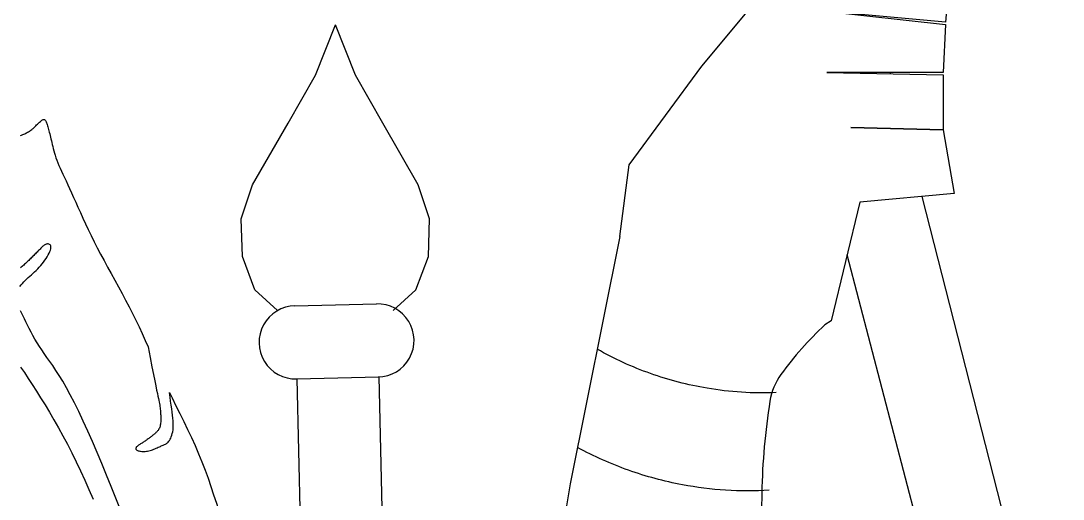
# Model space of a CAD drawing. Header units: feet. Extents: x 0 to 841, y 0 to 594.
# Drawn here: x 646.121 to 648.298, y 136.956 to 137.954 of the extents above; entities that cross this region are included whole.
import ezdxf

# ---------------------------------------------------------------- set-up
doc = ezdxf.new("R2010")
doc.units = ezdxf.units.FT
doc.header["$MEASUREMENT"] = 0
doc.layers.add('LOGO', color=7, linetype='Continuous')

# ---------------------------------------------------------------- blocks, each defined once
blk = doc.blocks.new('YOTA')
h = blk.add_hatch(color=1)
edge = h.paths.add_edge_path()
edge.add_arc((302.8865, 246.9749), 39.995, 0, 360)
edge = h.paths.add_edge_path(flags=16)
edge.add_arc((302.8865, 246.9749), 39.7003, 0, 360)
at = {"color": 2}
for p, q in [((296.3273, 264.9706), (296.3267, 264.9729)), ((296.6302, 264.9649), (296.6282, 264.9729)), ((298.3736, 258.1616), (296.8389, 264.1504)), ((297.8404, 258.0147), (296.3406, 263.7626)), ((292.6639, 263.4223), (293.2094, 263.4353)), ((292.6791, 262.9367), (293.2246, 262.9496)), ((292.6791, 262.9367), (292.7986, 257.9023)), ((293.2246, 262.9496), (293.34, 258.0886))]:
    blk.add_line(p, q, dxfattribs=at)
for points in [[(290.8427, 263.0158), (290.8676, 262.979), (290.8934, 262.9401), (290.92, 262.8992), (290.9476, 262.8562), (290.9759, 262.8112), (291.0049, 262.7642), (291.0343, 262.7154), (291.0641, 262.6647), (291.094, 262.6123), (291.1241, 262.5581), (291.1539, 262.5023), (291.1836, 262.4449), (291.2128, 262.3859), (291.2415, 262.3255), (291.2697, 262.2637), (291.2973, 262.2006), (291.3246, 262.1365)], [(294.8281, 263.8844), (294.8915, 264.36), (295.3734, 265.0167), (296.0305, 265.8047), (297.0235, 265.6441), (296.9942, 265.3085), (296.1911, 265.3815), (296.9942, 265.2939), (296.9796, 264.9729), (296.2057, 264.9729), (296.9796, 264.9583), (296.9796, 264.5935), (296.3664, 264.6081), (296.9796, 264.5935), (297.0527, 264.1703), (296.4248, 264.1119), (296.2349, 263.3239), (296.1935, 263.2959)], [(292.5514, 263.3907), (292.4014, 263.5298), (292.3179, 263.7499), (292.3103, 264.0003), (292.3862, 264.2279), (292.6216, 264.6377), (292.8039, 264.9564), (292.9367, 265.2903)], [(293.3219, 263.3907), (293.472, 263.5298), (293.5555, 263.7499), (293.5631, 264.0003), (293.4871, 264.2279), (293.2517, 264.6377), (293.0695, 264.9564), (292.9367, 265.2903)], [(291.5076, 262.0669), (291.477, 262.1438), (291.4459, 262.2209), (291.4144, 262.2977), (291.3828, 262.3736), (291.3512, 262.448), (291.3198, 262.5204), (291.2888, 262.5901), (291.2584, 262.6565), (291.2289, 262.7191), (291.2004, 262.7773), (291.173, 262.8304), (291.1471, 262.8781), (291.1225, 262.9209), (291.0991, 262.9592), (291.077, 262.9936), (291.0561, 263.0248), (291.0363, 263.0534), (291.0176, 263.0798), (290.9999, 263.1048), (290.9831, 263.1289), (290.9673, 263.1527), (290.9523, 263.1766), (290.9381, 263.2006), (290.9246, 263.2245), (290.912, 263.2481), (290.9001, 263.2712), (290.8888, 263.2936), (290.8783, 263.3151), (290.8684, 263.3355), (290.8591, 263.3546), (290.8504, 263.3722), (290.8422, 263.3882)], [(290.8379, 263.5509), (290.8461, 263.5613), (290.8548, 263.5716), (290.8641, 263.5818), (290.8738, 263.5917), (290.8837, 263.6014), (290.8939, 263.6109), (290.9042, 263.6203), (290.9147, 263.6296), (290.9252, 263.639), (290.9357, 263.6486), (290.9462, 263.6583), (290.9565, 263.6684), (290.9667, 263.6789), (290.9766, 263.6898), (290.9863, 263.7013), (290.9956, 263.7131), (291.0044, 263.7252), (291.0126, 263.7373), (291.02, 263.7493), (291.0267, 263.761), (291.0325, 263.7722), (291.0373, 263.7827), (291.0409, 263.7925), (291.0433, 263.8012), (291.0444, 263.8088), (291.0444, 263.8153), (291.0432, 263.8208), (291.0412, 263.8252), (291.0384, 263.8287), (291.035, 263.8313), (291.0311, 263.833), (291.0268, 263.8339), (291.0223, 263.834), (291.0178, 263.8335), (291.0133, 263.8322), (291.0088, 263.8304), (291.0044, 263.8281), (291, 263.8252), (290.9956, 263.8219), (290.9911, 263.8182), (290.9866, 263.8141), (290.982, 263.8097), (290.9773, 263.8051), (290.9725, 263.8004), (290.9676, 263.7954), (290.9625, 263.7904), (290.9573, 263.7852), (290.952, 263.7799), (290.9467, 263.7746), (290.9413, 263.7692), (290.9358, 263.7637), (290.9303, 263.7582), (290.9247, 263.7526), (290.9191, 263.7471), (290.9136, 263.7415), (290.908, 263.736), (290.9024, 263.7305), (290.8969, 263.725), (290.8913, 263.7196), (290.8857, 263.7142), (290.8802, 263.7089), (290.8746, 263.7038), (290.869, 263.6987), (290.8635, 263.6938), (290.8579, 263.689), (290.8524, 263.6843), (290.847, 263.6798), (290.8417, 263.6754)], [(290.8426, 264.5544), (290.8495, 264.5577), (290.8564, 264.5609), (290.8632, 264.5641), (290.8699, 264.5672), (290.8764, 264.5703), (290.8828, 264.5735), (290.8889, 264.5767), (290.8949, 264.58), (290.9006, 264.5834), (290.906, 264.587), (290.9112, 264.5907), (290.9162, 264.5945), (290.9211, 264.5984), (290.9258, 264.6025), (290.9305, 264.6068), (290.9351, 264.6112), (290.9398, 264.6157), (290.9445, 264.6203), (290.9493, 264.6251), (290.9542, 264.63), (290.9592, 264.635), (290.9643, 264.6398), (290.9693, 264.6445), (290.9742, 264.6489), (290.979, 264.6528), (290.9836, 264.6562), (290.988, 264.659), (290.992, 264.661), (290.9957, 264.6622), (290.999, 264.6624), (291.0019, 264.6617), (291.0045, 264.6601), (291.0069, 264.6576), (291.009, 264.6544), (291.0111, 264.6504), (291.013, 264.6456), (291.0149, 264.6402), (291.0169, 264.6341), (291.0189, 264.6274), (291.021, 264.6202), (291.0233, 264.6125), (291.0257, 264.6042), (291.0282, 264.5953), (291.0308, 264.586), (291.0334, 264.5762), (291.0361, 264.566), (291.0389, 264.5552), (291.0416, 264.5441), (291.0444, 264.5325), (291.0472, 264.5204), (291.0501, 264.508), (291.0531, 264.4951), (291.0563, 264.4817), (291.0598, 264.4679), (291.0636, 264.4536), (291.0679, 264.4387), (291.0726, 264.4234), (291.0779, 264.4075), (291.0838, 264.3911), (291.0905, 264.3742), (291.0978, 264.3565), (291.1058, 264.338), (291.1145, 264.3185), (291.1239, 264.2979), (291.1339, 264.276), (291.1447, 264.2528), (291.1562, 264.228), (291.1684, 264.2016), (291.1813, 264.1734), (291.1948, 264.1432), (291.2091, 264.1113), (291.2242, 264.0777), (291.24, 264.0425), (291.2567, 264.006), (291.2741, 263.9682), (291.2925, 263.9293), (291.3117, 263.8894), (291.3318, 263.8487), (291.3529, 263.8073), (291.3749, 263.7653), (291.3978, 263.7229), (291.4212, 263.6799), (291.4451, 263.6366), (291.4692, 263.593), (291.4934, 263.5491), (291.5175, 263.5049), (291.5412, 263.4606), (291.5645, 263.4162), (291.5872, 263.3718), (291.6091, 263.3273), (291.6303, 263.2827), (291.6511, 263.2379), (291.6717, 263.1928), (291.6907, 263.1505)], [(294.8281, 263.8844), (294.4988, 262.2382), (294.173, 260.2842), (294.1228, 258.706), (294.3484, 257.6539), (295.1004, 257.203), (296.3037, 257.4785), (297.7708, 258.2814)], [(291.6907, 263.1505), (291.7046, 263.0787), (291.7165, 263.0179), (291.7265, 262.967), (291.7349, 262.9249), (291.7419, 262.8905), (291.7476, 262.8626), (291.7523, 262.8402), (291.7561, 262.8221), (291.7592, 262.8072), (291.7618, 262.7945), (291.764, 262.7829), (291.766, 262.7722), (291.7677, 262.7622), (291.7692, 262.7529), (291.7705, 262.7441), (291.7715, 262.7357), (291.7724, 262.7275), (291.7731, 262.7194), (291.7737, 262.7113), (291.7742, 262.7031), (291.7746, 262.6946), (291.7749, 262.686), (291.775, 262.6773), (291.775, 262.6686), (291.7748, 262.6599), (291.7743, 262.6515), (291.7736, 262.6433), (291.7727, 262.6355), (291.7714, 262.6281), (291.7698, 262.6212), (291.7679, 262.6149), (291.7656, 262.6092), (291.7631, 262.604), (291.7603, 262.5991), (291.7572, 262.5947), (291.7539, 262.5906), (291.7504, 262.5867), (291.7468, 262.583), (291.743, 262.5794), (291.7391, 262.5759), (291.7351, 262.5724), (291.731, 262.5689), (291.7268, 262.5654), (291.7226, 262.5618), (291.7182, 262.5583), (291.7138, 262.5548), (291.7093, 262.5513), (291.7047, 262.5478), (291.7, 262.5443), (291.6952, 262.5408), (291.6903, 262.5373), (291.6854, 262.5338), (291.6804, 262.5303), (291.6753, 262.5269), (291.6703, 262.5234), (291.6652, 262.5201), (291.6602, 262.5167), (291.6552, 262.5135), (291.6503, 262.5103), (291.6454, 262.5072), (291.6406, 262.5041), (291.636, 262.5012), (291.6315, 262.4983), (291.6273, 262.4955), (291.6234, 262.4927), (291.6199, 262.49), (291.6168, 262.4873), (291.6141, 262.4847), (291.6119, 262.482), (291.6103, 262.4794), (291.6093, 262.4768), (291.6089, 262.4742), (291.6091, 262.4716), (291.61, 262.4691), (291.6116, 262.4668), (291.6137, 262.4645), (291.6166, 262.4625), (291.6202, 262.4606), (291.6244, 262.4589), (291.6293, 262.4575), (291.6349, 262.4563), (291.6411, 262.4554), (291.6479, 262.4548), (291.6552, 262.4545), (291.6628, 262.4545), (291.6707, 262.4549), (291.6789, 262.4557), (291.6872, 262.4569), (291.6956, 262.4584), (291.704, 262.4604), (291.7123, 262.4628), (291.7204, 262.4655), (291.7285, 262.4686), (291.7363, 262.4718), (291.744, 262.4752), (291.7515, 262.4786), (291.7587, 262.482), (291.7656, 262.4852), (291.7723, 262.4883), (291.7786, 262.4911), (291.7846, 262.4936), (291.7902, 262.4958), (291.7956, 262.498), (291.8008, 262.5002), (291.8057, 262.5026), (291.8104, 262.5053), (291.815, 262.5084), (291.8195, 262.5121), (291.824, 262.5165), (291.8284, 262.5218), (291.8328, 262.528), (291.837, 262.5351), (291.8412, 262.5432), (291.8451, 262.5523), (291.8486, 262.5623), (291.8517, 262.5732), (291.8543, 262.5851), (291.8564, 262.5979), (291.8578, 262.6117), (291.8584, 262.6263), (291.8582, 262.6419), (291.8573, 262.6586), (291.8557, 262.6765), (291.8535, 262.6956), (291.8507, 262.7162), (291.8476, 262.7384), (291.8441, 262.7623), (291.8404, 262.788), (291.8364, 262.8157), (291.8324, 262.8455)], [(291.8324, 262.8455), (291.8498, 262.8102), (291.8754, 262.7587), (291.9013, 262.7066), (291.9273, 262.6538), (291.9531, 262.6006), (291.9784, 262.547), (292.003, 262.4931), (292.0265, 262.439), (292.0488, 262.3848), (292.0697, 262.3306), (292.0893, 262.2762), (292.1082, 262.2215), (292.1265, 262.1663), (292.1447, 262.1105), (292.1631, 262.0538), (292.182, 261.9963), (292.1945, 261.9592)]]:
    blk.add_lwpolyline(points, dxfattribs=at)
for points in [[(296.1935, 263.2959, 0.050401), (295.9004, 262.9661, 0.117594), (295.8274, 262.7893, 0.034299), (295.773, 262.1794, 0.03397), (295.8023, 261.5618, 0.004749), (295.8759, 260.9758, 0.008136), (295.9277, 260.6349, 0.034634), (296.0457, 260.1446, -0.031583), (296.1783, 259.6079, -0.06209), (296.1934, 259.3344, -0.03706), (296.1282, 258.8814, -0.131007), (295.9897, 258.6139, -0.08485), (295.6269, 258.3303)], [(295.8678, 262.8453, -0.025788), (295.6381, 262.848, -0.025788), (295.4098, 262.8743, -0.043805), (295.0325, 262.9723, -0.043805), (294.6781, 263.1345)], [(295.8226, 262.196, -0.030512), (295.5325, 262.1967, -0.030512), (295.2447, 262.2327, -0.039076), (294.8863, 262.3294, -0.039076), (294.5473, 262.4806)]]:
    blk.add_lwpolyline(points, format="xyb", dxfattribs=at)
at = {"color": 1}
for centre, radius in [((302.8815, 246.9749), 40.0001), ((302.8815, 246.9749), 40), ((302.8865, 246.9749), 39.995)]:
    blk.add_circle(centre, radius, dxfattribs=at)
at = {"color": 2}
for radius in [39.7003, 38.793]:
    blk.add_circle((302.8865, 246.9749), radius, dxfattribs=at)
for centre, radius, start, end in [((302.8865, 246.9749), 35.3718, 90.08922, 148.92134), ((292.6715, 263.1795), 0.2429, 90.92774, 271.79107), ((293.217, 263.1925), 0.2429, 270.92774, 91.79107)]:
    blk.add_arc(centre, radius, start, end, dxfattribs=at)

msp = doc.modelspace()

# ---------------------------------------------------------------- linework, layer by layer
at = {"layer": 'LOGO', "color": 1}
msp.add_circle((649.9138, 132.2024), 12.5548, dxfattribs=at)

# ---------------------------------------------------------------- block references
at = {"layer": 'LOGO', "xscale": 0.3139103563735262, "yscale": 0.3139103563735262, "zscale": 0.3139103563735262}
msp.add_blockref('YOTA', (554.8225, 54.668), dxfattribs=at)

doc.saveas('drawing.dxf')
